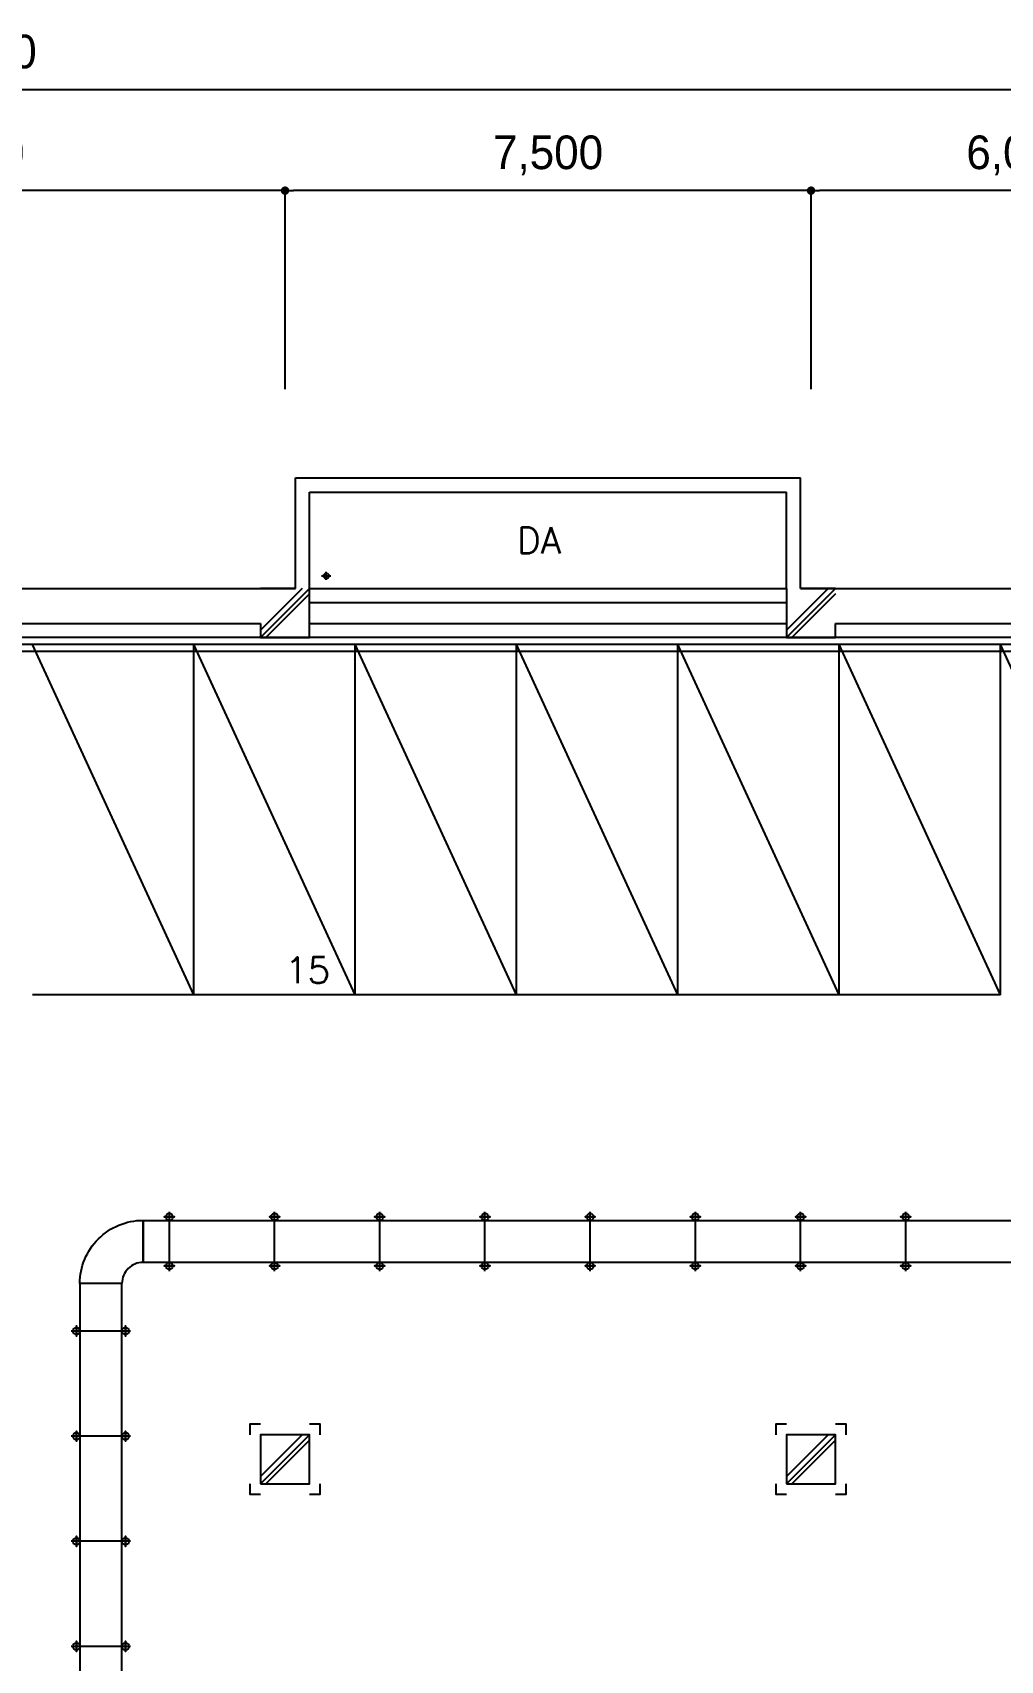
# Model space of a CAD drawing. Header units: millimetres. Extents: x -126150 to 126150, y 0 to 89100.
# Drawn here: x -66306 to -52506, y 47454 to 70680 of the extents above; entities that cross this region are included whole.
import ezdxf
from ezdxf.xclip import XClip

# ---------------------------------------------------------------- set-up
doc = ezdxf.new("R2010")
doc.units = ezdxf.units.MM
doc.header["$LTSCALE"] = 1500
doc.header["$XCLIPFRAME"] = 0
doc.linetypes.add('CEN', pattern=[62, 60, -1, 0, -1])
doc.linetypes.add('CENTER', pattern=[55, 50, -2, 1, -2])
doc.layers.get('Defpoints').update_dxf_attribs({"color": 167})
for name, color, linetype in [('arch', 8, 'Continuous'), ('cen', 1, 'CENTER'), ('TRAY', 3, 'Continuous'), ('TRAY1', 3, 'Continuous'), ('XREF', 7, 'CEN'), ('치수', 5, 'Continuous')]:
    doc.layers.add(name, color=color, linetype=linetype)
doc.styles.add('arch', font='romans.shx', dxfattribs={"bigfont": 'GHS.SHX'})
doc.styles.add('을릉도M', font='')
doc.styles.get('을릉도M').set_extended_font_data('HY울릉도M')
doc.dimstyles.new('D400', dxfattribs={"dimscale": 100, "dimtxt": 7.5, "dimasz": 1, "dimexe": 0, "dimexo": 1.3, "dimgap": 1.8, "dimtad": 1, "dimdec": 0, "dimzin": 1, "dimdsep": 46, "dimlunit": 6, "dimtxsty": '을릉도M', "dimblk": 'DOT', "dimcen": 10, "dimclrd": 1, "dimclre": 1, "dimclrt": 3, "dimadec": 0, "dimazin": 0, "dimtfac": 1, "dimtdec": 0, "dimtix": 1, "dimtmove": 0, "dimatfit": 3, "dimldrblk": 'DOTSMALL', "dimfxl": 1, "dimtolj": 1, "dimtzin": 0, "dimarcsym": 0})

# ---------------------------------------------------------------- blocks, each defined once
blk = doc.blocks.new('XR-사무동', base_point=(461, 408.4))
at = {"layer": 'arch', "ltscale": 20}
for p, q in [((-59330.9, 61174.9), (-52130.9, 61174.9)), ((-59130.9, 60974.9), (-52330.9, 60974.9)), ((-68630.9, 59599.9), (-59330.9, 59599.9)), ((-59330.9, 59599.9), (-59830.9, 59599.9)), ((-59130.9, 59599.9), (-59830.9, 58899.9)), ((-59235, 59599.9), (-59830.9, 59004)), ((-59130.9, 59521.8), (-59752.8, 58899.9)), ((-59130.9, 58899.9), (-59130.9, 59599.9)), ((-52330.9, 59599.9), (-52330.9, 58899.9)), ((-51630.9, 59599.9), (-52330.9, 58899.9)), ((-51735, 59599.9), (-52330.9, 59004)), ((-51630.9, 59521.8), (-52252.8, 58899.9)), ((-52130.9, 59599.9), (-37555.9, 59599.9)), ((-51630.9, 59599.9), (-52130.9, 59599.9)), ((-59130.9, 59399.9), (-52330.9, 59399.9)), ((-68130.9, 59099.9), (-59830.9, 59099.9)), ((-59830.9, 59099.9), (-59830.9, 58899.9)), ((-59130.9, 59099.9), (-52330.9, 59099.9)), ((-51630.9, 59099.9), (-46330.9, 59099.9)), ((-51630.9, 58899.9), (-51630.9, 59099.9)), ((-34254.7, 58899.9), (-93705.8, 58899.9)), ((-46980.9, 58799.9), (-92980.9, 58799.9)), ((-60780.9, 53799.9), (-63083.3, 58799.9)), ((-60780.9, 53799.9), (-60780.9, 58799.9)), ((-58480.9, 53799.9), (-60780.9, 58799.9)), ((-59830.9, 58899.9), (-59130.9, 58899.9)), ((-58480.9, 53799.9), (-58480.9, 58799.9)), ((-56180.9, 53799.9), (-58480.9, 58799.9)), ((-56180.9, 53799.9), (-56180.9, 58799.9)), ((-53880.9, 53799.9), (-56180.9, 58799.9)), ((-53880.9, 53799.9), (-53880.9, 58799.9)), ((-51580.9, 53799.9), (-53880.9, 58799.9)), ((-52330.9, 58899.9), (-51630.9, 58899.9)), ((-51580.9, 53799.9), (-51580.9, 58799.9)), ((-49280.9, 53799.9), (-51580.9, 58799.9)), ((-49280.9, 53799.9), (-49280.9, 58799.9)), ((-46980.9, 53799.9), (-49280.9, 58799.9)), ((-34462, 58699.9), (-93509.3, 58699.9)), ((-60780.9, 53799.9), (-63080.9, 53799.9)), ((-58480.9, 53799.9), (-60780.9, 53799.9)), ((-56180.9, 53799.9), (-58480.9, 53799.9)), ((-53880.9, 53799.9), (-56180.9, 53799.9)), ((-51580.9, 53799.9), (-53880.9, 53799.9)), ((-49280.9, 53799.9), (-51580.9, 53799.9)), ((-59130.9, 47524.9), (-59830.9, 46824.9)), ((-59235, 47524.9), (-59830.9, 46929)), ((-59130.9, 47446.8), (-59752.8, 46824.9)), ((-51630.9, 47524.9), (-52330.9, 46824.9)), ((-51735, 47524.9), (-52330.9, 46929)), ((-51630.9, 47446.8), (-52252.8, 46824.9))]:
    blk.add_line(p, q, dxfattribs=at)
at = {"layer": 'arch', "ltscale": 100}
for p, q in [((-59330.9, 59599.9), (-59330.9, 61174.9)), ((-52130.9, 59599.9), (-52130.9, 61174.9)), ((-59130.9, 59599.9), (-59130.9, 60974.9)), ((-52330.9, 59599.9), (-52330.9, 60974.9)), ((-58959, 59777.3), (-58828.6, 59777.3)), ((-58893.8, 59719.7), (-58893.8, 59834.9)), ((-59130.9, 59599.9), (-52330.9, 59599.9))]:
    blk.add_line(p, q, dxfattribs=at)
at = {"layer": 'arch', "ltscale": 20}
for points in [[(-59830.9, 47674.9), (-59980.9, 47674.9), (-59980.9, 47524.9)], [(-58980.9, 47524.9), (-58980.9, 47674.9), (-59130.9, 47674.9)], [(-52330.9, 47674.9), (-52480.9, 47674.9), (-52480.9, 47524.9)], [(-51480.9, 47524.9), (-51480.9, 47674.9), (-51630.9, 47674.9)], [(-59980.9, 46824.9), (-59980.9, 46674.9), (-59830.9, 46674.9)], [(-59130.9, 46674.9), (-58980.9, 46674.9), (-58980.9, 46824.9)], [(-52480.9, 46824.9), (-52480.9, 46674.9), (-52330.9, 46674.9)], [(-51630.9, 46674.9), (-51480.9, 46674.9), (-51480.9, 46824.9)]]:
    blk.add_lwpolyline(points, dxfattribs=at)
for points in [[(-59830.9, 46824.9), (-59130.9, 46824.9), (-59130.9, 47524.9), (-59830.9, 47524.9)], [(-52330.9, 46824.9), (-51630.9, 46824.9), (-51630.9, 47524.9), (-52330.9, 47524.9)]]:
    blk.add_lwpolyline(points, close=True, dxfattribs=at)
at = {"layer": 'arch', "ltscale": 100}
blk.add_circle((-58893.5, 59777.3), 37.5, dxfattribs=at)
at = {"layer": 'arch', "style": 'arch'}
for s, p in [('DA', (-56175.4, 60097.9)), ('15', (-59480.9, 53965.5))]:
    blk.add_text(s, height=375, dxfattribs=at).set_placement(p)
blk = doc.blocks.new('DOT')
at = {"layer": 'cen', "color": 0, "linetype": 'ByBlock'}
blk.add_line((-0.5, 0), (-1, 0), dxfattribs=at)
at = {"layer": 'cen', "color": 0, "linetype": 'ByBlock', "const_width": 0.5}
blk.add_lwpolyline([(-0.25, 0, 1), (0.25, 0, 1)], format="xyb", close=True, dxfattribs=at)
blk = doc.blocks.new('*D21')
at = {"layer": 'Defpoints', "color": 0, "transparency": 16777216}
for p in [(-71706, 68425), (-71706, 65436), (-62706, 65436)]:
    blk.add_point(p, dxfattribs=at)
at = {"layer": '치수', "color": 1, "lineweight": -2, "ltscale": 200, "transparency": 16777216}
for p, q in [((-71706, 65592), (-71706, 68425)), ((-62826, 68425), (-71586, 68425)), ((-62706, 65592), (-62706, 68425))]:
    blk.add_line(p, q, dxfattribs=at)
at = {"layer": '치수', "color": 1, "lineweight": -2, "transparency": 16777216, "xscale": 120, "yscale": 120, "zscale": 120, "rotation": 180}
blk.add_blockref('DOT', (-71706, 68425), dxfattribs=at)
at = {"layer": '치수', "color": 1, "lineweight": -2, "transparency": 16777216, "xscale": 120, "yscale": 120, "zscale": 120}
blk.add_blockref('DOT', (-62706, 68425), dxfattribs=at)
at = {"layer": '치수', "color": 3, "transparency": 16777216, "insert": (-67206, 68928), "char_height": 480, "attachment_point": 5, "style": '을릉도M'}
blk.add_mtext('\\A1;9,000', dxfattribs=at)
blk = doc.blocks.new('_DotSmall')
at = {"color": 0, "linetype": 'ByBlock', "const_width": 0.5}
blk.add_lwpolyline([(-0.0625, 0, 1), (0.0625, 0, 1)], format="xyb", close=True, dxfattribs=at)
blk = doc.blocks.new('*D22')
at = {"layer": 'Defpoints', "color": 0, "transparency": 16777216}
for p in [(-62706, 68425), (-62706, 65436), (-55206, 65436)]:
    blk.add_point(p, dxfattribs=at)
at = {"layer": '치수', "color": 1, "lineweight": -2, "ltscale": 200, "transparency": 16777216}
for p, q in [((-62706, 65592), (-62706, 68425)), ((-55326, 68425), (-62586, 68425)), ((-55206, 65592), (-55206, 68425))]:
    blk.add_line(p, q, dxfattribs=at)
at = {"layer": '치수', "color": 1, "lineweight": -2, "transparency": 16777216, "xscale": 120, "yscale": 120, "zscale": 120, "rotation": 180}
blk.add_blockref('DOT', (-62706, 68425), dxfattribs=at)
at = {"layer": '치수', "color": 1, "lineweight": -2, "transparency": 16777216, "xscale": 120, "yscale": 120, "zscale": 120}
blk.add_blockref('DOT', (-55206, 68425), dxfattribs=at)
at = {"layer": '치수', "color": 3, "transparency": 16777216, "insert": (-58956, 68927), "char_height": 480, "attachment_point": 5, "style": '을릉도M'}
blk.add_mtext('\\A1;7,500', dxfattribs=at)
blk = doc.blocks.new('*D23')
at = {"layer": 'Defpoints', "color": 0, "transparency": 16777216}
for p in [(-55206, 68425), (-55206, 65436), (-49206, 65436)]:
    blk.add_point(p, dxfattribs=at)
at = {"layer": '치수', "color": 1, "lineweight": -2, "ltscale": 200, "transparency": 16777216}
for p, q in [((-55206, 65592), (-55206, 68425)), ((-49326, 68425), (-55086, 68425)), ((-49206, 65592), (-49206, 68425))]:
    blk.add_line(p, q, dxfattribs=at)
at = {"layer": '치수', "color": 1, "lineweight": -2, "transparency": 16777216, "xscale": 120, "yscale": 120, "zscale": 120, "rotation": 180}
blk.add_blockref('DOT', (-55206, 68425), dxfattribs=at)
at = {"layer": '치수', "color": 1, "lineweight": -2, "transparency": 16777216, "xscale": 120, "yscale": 120, "zscale": 120}
blk.add_blockref('DOT', (-49206, 68425), dxfattribs=at)
at = {"layer": '치수', "color": 3, "transparency": 16777216, "insert": (-52206, 68927), "char_height": 480, "attachment_point": 5, "style": '을릉도M'}
blk.add_mtext('\\A1;6,000', dxfattribs=at)
blk = doc.blocks.new('*D26')
at = {"layer": 'Defpoints', "color": 0, "transparency": 16777216}
for p in [(-97207, 69863), (-97207, 65436), (-37207, 65436)]:
    blk.add_point(p, dxfattribs=at)
at = {"layer": '치수', "color": 1, "lineweight": -2, "ltscale": 200, "transparency": 16777216}
for p, q in [((-97207, 65592), (-97207, 69863)), ((-37327, 69863), (-97087, 69863)), ((-37207, 65592), (-37207, 69863))]:
    blk.add_line(p, q, dxfattribs=at)
at = {"layer": '치수', "color": 1, "lineweight": -2, "transparency": 16777216, "xscale": 120, "yscale": 120, "zscale": 120, "rotation": 180}
blk.add_blockref('DOT', (-97207, 69863), dxfattribs=at)
at = {"layer": '치수', "color": 1, "lineweight": -2, "transparency": 16777216, "xscale": 120, "yscale": 120, "zscale": 120}
blk.add_blockref('DOT', (-37207, 69863), dxfattribs=at)
at = {"layer": '치수', "color": 3, "transparency": 16777216, "insert": (-67207, 70365), "char_height": 480, "attachment_point": 5, "style": '을릉도M'}
blk.add_mtext('\\A1;60,000', dxfattribs=at)

msp = doc.modelspace()

# ---------------------------------------------------------------- linework, layer by layer
at = {"layer": 'TRAY'}
msp.add_lwpolyline([(-65630.9, 52833.2, -0.4142136), (-64730.9, 53733.2), (-64730.9, 53133.2, 0.4142136), (-65030.9, 52833.2)], format="xyb", close=True, dxfattribs=at)
for points in [[(-38480.1, 53133.2), (-64730.9, 53133.2), (-64730.9, 53733.2), (-38480.1, 53733.2)], [(-65030.9, 46974.9), (-65030.9, 52833.2), (-65630.9, 52833.2), (-65630.9, 46974.9)]]:
    msp.add_lwpolyline(points, close=True, dxfattribs=at)
at = {"layer": 'TRAY1', "color": 6}
for points in [[(-64355.5, 53009.6), (-64355.5, 53033.2), (-64373.4, 53036.5), (-64390.5, 53047.4), (-64402.4, 53065.9), (-64405.5, 53083.2), (-64428.7, 53083.2), (-64405.5, 53083.2), (-64401.8, 53102), (-64389.9, 53119.4), (-64373.3, 53129.9), (-64355.5, 53133.2), (-64335.2, 53128.9), (-64320.3, 53118.7), (-64309.9, 53103.7), (-64305.5, 53083.2), (-64282.3, 53083.2), (-64305.5, 53083.2), (-64309.7, 53063.2), (-64320.6, 53047.3), (-64337.5, 53036.5), (-64355.5, 53033.2), (-64355.5, 53083.2), (-64405.5, 53083.2), (-64305.5, 53083.2), (-64355.5, 53083.2), (-64355.5, 53083.2), (-64355.5, 53783.2), (-64305.5, 53783.2), (-64405.5, 53783.2), (-64355.5, 53783.2), (-64355.5, 53833.2), (-64337.5, 53829.8), (-64320.6, 53819), (-64309.7, 53803.1), (-64305.5, 53783.2), (-64282.3, 53783.2), (-64305.5, 53783.2), (-64309.9, 53762.6), (-64320.3, 53747.7), (-64335.2, 53737.5), (-64355.5, 53733.2), (-64373.3, 53736.4), (-64389.9, 53746.9), (-64401.8, 53764.3), (-64405.5, 53783.2), (-64428.7, 53783.2), (-64405.5, 53783.2), (-64402.4, 53800.4), (-64390.5, 53818.9), (-64373.4, 53829.8), (-64355.5, 53833.2), (-64355.5, 53856.7)], [(-62855.5, 53009.6), (-62855.5, 53033.2), (-62873.4, 53036.5), (-62890.5, 53047.4), (-62902.4, 53065.9), (-62905.5, 53083.2), (-62928.7, 53083.2), (-62905.5, 53083.2), (-62901.8, 53102), (-62889.9, 53119.4), (-62873.3, 53129.9), (-62855.5, 53133.2), (-62835.2, 53128.9), (-62820.3, 53118.7), (-62809.9, 53103.7), (-62805.5, 53083.2), (-62782.3, 53083.2), (-62805.5, 53083.2), (-62809.7, 53063.2), (-62820.6, 53047.3), (-62837.5, 53036.5), (-62855.5, 53033.2), (-62855.5, 53083.2), (-62905.5, 53083.2), (-62805.5, 53083.2), (-62855.5, 53083.2), (-62855.5, 53083.2), (-62855.5, 53783.2), (-62805.5, 53783.2), (-62905.5, 53783.2), (-62855.5, 53783.2), (-62855.5, 53833.2), (-62837.5, 53829.8), (-62820.6, 53819), (-62809.7, 53803.1), (-62805.5, 53783.2), (-62782.3, 53783.2), (-62805.5, 53783.2), (-62809.9, 53762.6), (-62820.3, 53747.7), (-62835.2, 53737.5), (-62855.5, 53733.2), (-62873.3, 53736.4), (-62889.9, 53746.9), (-62901.8, 53764.3), (-62905.5, 53783.2), (-62928.7, 53783.2), (-62905.5, 53783.2), (-62902.4, 53800.4), (-62890.5, 53818.9), (-62873.4, 53829.8), (-62855.5, 53833.2), (-62855.5, 53856.7)], [(-61355.5, 53009.6), (-61355.5, 53033.2), (-61373.4, 53036.5), (-61390.5, 53047.4), (-61402.4, 53065.9), (-61405.5, 53083.2), (-61428.7, 53083.2), (-61405.5, 53083.2), (-61401.8, 53102), (-61389.9, 53119.4), (-61373.3, 53129.9), (-61355.5, 53133.2), (-61335.2, 53128.9), (-61320.3, 53118.7), (-61309.9, 53103.7), (-61305.5, 53083.2), (-61282.3, 53083.2), (-61305.5, 53083.2), (-61309.7, 53063.2), (-61320.6, 53047.3), (-61337.5, 53036.5), (-61355.5, 53033.2), (-61355.5, 53083.2), (-61405.5, 53083.2), (-61305.5, 53083.2), (-61355.5, 53083.2), (-61355.5, 53083.2), (-61355.5, 53783.2), (-61305.5, 53783.2), (-61405.5, 53783.2), (-61355.5, 53783.2), (-61355.5, 53833.2), (-61337.5, 53829.8), (-61320.6, 53819), (-61309.7, 53803.1), (-61305.5, 53783.2), (-61282.3, 53783.2), (-61305.5, 53783.2), (-61309.9, 53762.6), (-61320.3, 53747.7), (-61335.2, 53737.5), (-61355.5, 53733.2), (-61373.3, 53736.4), (-61389.9, 53746.9), (-61401.8, 53764.3), (-61405.5, 53783.2), (-61428.7, 53783.2), (-61405.5, 53783.2), (-61402.4, 53800.4), (-61390.5, 53818.9), (-61373.4, 53829.8), (-61355.5, 53833.2), (-61355.5, 53856.7)], [(-59855.5, 53009.6), (-59855.5, 53033.2), (-59873.4, 53036.5), (-59890.5, 53047.4), (-59902.4, 53065.9), (-59905.5, 53083.2), (-59928.7, 53083.2), (-59905.5, 53083.2), (-59901.8, 53102), (-59889.9, 53119.4), (-59873.3, 53129.9), (-59855.5, 53133.2), (-59835.2, 53128.9), (-59820.3, 53118.7), (-59809.9, 53103.7), (-59805.5, 53083.2), (-59782.3, 53083.2), (-59805.5, 53083.2), (-59809.7, 53063.2), (-59820.6, 53047.3), (-59837.5, 53036.5), (-59855.5, 53033.2), (-59855.5, 53083.2), (-59905.5, 53083.2), (-59805.5, 53083.2), (-59855.5, 53083.2), (-59855.5, 53083.2), (-59855.5, 53783.2), (-59805.5, 53783.2), (-59905.5, 53783.2), (-59855.5, 53783.2), (-59855.5, 53833.2), (-59837.5, 53829.8), (-59820.6, 53819), (-59809.7, 53803.1), (-59805.5, 53783.2), (-59782.3, 53783.2), (-59805.5, 53783.2), (-59809.9, 53762.6), (-59820.3, 53747.7), (-59835.2, 53737.5), (-59855.5, 53733.2), (-59873.3, 53736.4), (-59889.9, 53746.9), (-59901.8, 53764.3), (-59905.5, 53783.2), (-59928.7, 53783.2), (-59905.5, 53783.2), (-59902.4, 53800.4), (-59890.5, 53818.9), (-59873.4, 53829.8), (-59855.5, 53833.2), (-59855.5, 53856.7)], [(-58355.5, 53009.6), (-58355.5, 53033.2), (-58373.4, 53036.5), (-58390.5, 53047.4), (-58402.4, 53065.9), (-58405.5, 53083.2), (-58428.7, 53083.2), (-58405.5, 53083.2), (-58401.8, 53102), (-58389.9, 53119.4), (-58373.3, 53129.9), (-58355.5, 53133.2), (-58335.2, 53128.9), (-58320.3, 53118.7), (-58309.9, 53103.7), (-58305.5, 53083.2), (-58282.3, 53083.2), (-58305.5, 53083.2), (-58309.7, 53063.2), (-58320.6, 53047.3), (-58337.5, 53036.5), (-58355.5, 53033.2), (-58355.5, 53083.2), (-58405.5, 53083.2), (-58305.5, 53083.2), (-58355.5, 53083.2), (-58355.5, 53083.2), (-58355.5, 53783.2), (-58305.5, 53783.2), (-58405.5, 53783.2), (-58355.5, 53783.2), (-58355.5, 53833.2), (-58337.5, 53829.8), (-58320.6, 53819), (-58309.7, 53803.1), (-58305.5, 53783.2), (-58282.3, 53783.2), (-58305.5, 53783.2), (-58309.9, 53762.6), (-58320.3, 53747.7), (-58335.2, 53737.5), (-58355.5, 53733.2), (-58373.3, 53736.4), (-58389.9, 53746.9), (-58401.8, 53764.3), (-58405.5, 53783.2), (-58428.7, 53783.2), (-58405.5, 53783.2), (-58402.4, 53800.4), (-58390.5, 53818.9), (-58373.4, 53829.8), (-58355.5, 53833.2), (-58355.5, 53856.7)], [(-56855.5, 53009.6), (-56855.5, 53033.2), (-56873.4, 53036.5), (-56890.5, 53047.4), (-56902.4, 53065.9), (-56905.5, 53083.2), (-56928.7, 53083.2), (-56905.5, 53083.2), (-56901.8, 53102), (-56889.9, 53119.4), (-56873.3, 53129.9), (-56855.5, 53133.2), (-56835.2, 53128.9), (-56820.3, 53118.7), (-56809.9, 53103.7), (-56805.5, 53083.2), (-56782.3, 53083.2), (-56805.5, 53083.2), (-56809.7, 53063.2), (-56820.6, 53047.3), (-56837.5, 53036.5), (-56855.5, 53033.2), (-56855.5, 53083.2), (-56905.5, 53083.2), (-56805.5, 53083.2), (-56855.5, 53083.2), (-56855.5, 53083.2), (-56855.5, 53783.2), (-56805.5, 53783.2), (-56905.5, 53783.2), (-56855.5, 53783.2), (-56855.5, 53833.2), (-56837.5, 53829.8), (-56820.6, 53819), (-56809.7, 53803.1), (-56805.5, 53783.2), (-56782.3, 53783.2), (-56805.5, 53783.2), (-56809.9, 53762.6), (-56820.3, 53747.7), (-56835.2, 53737.5), (-56855.5, 53733.2), (-56873.3, 53736.4), (-56889.9, 53746.9), (-56901.8, 53764.3), (-56905.5, 53783.2), (-56928.7, 53783.2), (-56905.5, 53783.2), (-56902.4, 53800.4), (-56890.5, 53818.9), (-56873.4, 53829.8), (-56855.5, 53833.2), (-56855.5, 53856.7)], [(-55355.5, 53009.6), (-55355.5, 53033.2), (-55373.4, 53036.5), (-55390.5, 53047.4), (-55402.4, 53065.9), (-55405.5, 53083.2), (-55428.7, 53083.2), (-55405.5, 53083.2), (-55401.8, 53102), (-55389.9, 53119.4), (-55373.3, 53129.9), (-55355.5, 53133.2), (-55335.2, 53128.9), (-55320.3, 53118.7), (-55309.9, 53103.7), (-55305.5, 53083.2), (-55282.3, 53083.2), (-55305.5, 53083.2), (-55309.7, 53063.2), (-55320.6, 53047.3), (-55337.5, 53036.5), (-55355.5, 53033.2), (-55355.5, 53083.2), (-55405.5, 53083.2), (-55305.5, 53083.2), (-55355.5, 53083.2), (-55355.5, 53083.2), (-55355.5, 53783.2), (-55305.5, 53783.2), (-55405.5, 53783.2), (-55355.5, 53783.2), (-55355.5, 53833.2), (-55337.5, 53829.8), (-55320.6, 53819), (-55309.7, 53803.1), (-55305.5, 53783.2), (-55282.3, 53783.2), (-55305.5, 53783.2), (-55309.9, 53762.6), (-55320.3, 53747.7), (-55335.2, 53737.5), (-55355.5, 53733.2), (-55373.3, 53736.4), (-55389.9, 53746.9), (-55401.8, 53764.3), (-55405.5, 53783.2), (-55428.7, 53783.2), (-55405.5, 53783.2), (-55402.4, 53800.4), (-55390.5, 53818.9), (-55373.4, 53829.8), (-55355.5, 53833.2), (-55355.5, 53856.7)], [(-53855.5, 53009.6), (-53855.5, 53033.2), (-53873.4, 53036.5), (-53890.5, 53047.4), (-53902.4, 53065.9), (-53905.5, 53083.2), (-53928.7, 53083.2), (-53905.5, 53083.2), (-53901.8, 53102), (-53889.9, 53119.4), (-53873.3, 53129.9), (-53855.5, 53133.2), (-53835.2, 53128.9), (-53820.3, 53118.7), (-53809.9, 53103.7), (-53805.5, 53083.2), (-53782.3, 53083.2), (-53805.5, 53083.2), (-53809.7, 53063.2), (-53820.6, 53047.3), (-53837.5, 53036.5), (-53855.5, 53033.2), (-53855.5, 53083.2), (-53905.5, 53083.2), (-53805.5, 53083.2), (-53855.5, 53083.2), (-53855.5, 53083.2), (-53855.5, 53783.2), (-53805.5, 53783.2), (-53905.5, 53783.2), (-53855.5, 53783.2), (-53855.5, 53833.2), (-53837.5, 53829.8), (-53820.6, 53819), (-53809.7, 53803.1), (-53805.5, 53783.2), (-53782.3, 53783.2), (-53805.5, 53783.2), (-53809.9, 53762.6), (-53820.3, 53747.7), (-53835.2, 53737.5), (-53855.5, 53733.2), (-53873.3, 53736.4), (-53889.9, 53746.9), (-53901.8, 53764.3), (-53905.5, 53783.2), (-53928.7, 53783.2), (-53905.5, 53783.2), (-53902.4, 53800.4), (-53890.5, 53818.9), (-53873.4, 53829.8), (-53855.5, 53833.2), (-53855.5, 53856.7)], [(-64907.3, 52154), (-64930.9, 52154), (-64934.2, 52136.1), (-64945.1, 52119.1), (-64963.6, 52107.1), (-64980.9, 52104), (-64980.9, 52080.8), (-64980.9, 52104), (-64999.7, 52107.7), (-65017.1, 52119.6), (-65027.6, 52136.2), (-65030.9, 52154), (-65026.6, 52174.3), (-65016.4, 52189.2), (-65001.4, 52199.6), (-64980.9, 52204), (-64980.9, 52227.2), (-64980.9, 52204), (-64960.9, 52199.9), (-64945, 52188.9), (-64934.2, 52172), (-64930.9, 52154), (-64980.9, 52154), (-64980.9, 52104), (-64980.9, 52204), (-64980.9, 52154), (-64980.9, 52154), (-65680.9, 52154), (-65680.9, 52204), (-65680.9, 52104), (-65680.9, 52154), (-65730.9, 52154), (-65727.5, 52172), (-65716.7, 52188.9), (-65700.8, 52199.9), (-65680.9, 52204), (-65680.9, 52227.2), (-65680.9, 52204), (-65660.3, 52199.6), (-65645.4, 52189.2), (-65635.2, 52174.3), (-65630.9, 52154), (-65634.1, 52136.2), (-65644.6, 52119.6), (-65662, 52107.7), (-65680.9, 52104), (-65680.9, 52080.8), (-65680.9, 52104), (-65698.1, 52107.1), (-65716.6, 52119.1), (-65727.5, 52136.1), (-65730.9, 52154), (-65754.4, 52154)], [(-64907.3, 50654), (-64930.9, 50654), (-64934.2, 50636.1), (-64945.1, 50619.1), (-64963.6, 50607.1), (-64980.9, 50604), (-64980.9, 50580.8), (-64980.9, 50604), (-64999.7, 50607.7), (-65017.1, 50619.6), (-65027.6, 50636.2), (-65030.9, 50654), (-65026.6, 50674.3), (-65016.4, 50689.2), (-65001.4, 50699.6), (-64980.9, 50704), (-64980.9, 50727.2), (-64980.9, 50704), (-64960.9, 50699.9), (-64945, 50688.9), (-64934.2, 50672), (-64930.9, 50654), (-64980.9, 50654), (-64980.9, 50604), (-64980.9, 50704), (-64980.9, 50654), (-64980.9, 50654), (-65680.9, 50654), (-65680.9, 50704), (-65680.9, 50604), (-65680.9, 50654), (-65730.9, 50654), (-65727.5, 50672), (-65716.7, 50688.9), (-65700.8, 50699.9), (-65680.9, 50704), (-65680.9, 50727.2), (-65680.9, 50704), (-65660.3, 50699.6), (-65645.4, 50689.2), (-65635.2, 50674.3), (-65630.9, 50654), (-65634.1, 50636.2), (-65644.6, 50619.6), (-65662, 50607.7), (-65680.9, 50604), (-65680.9, 50580.8), (-65680.9, 50604), (-65698.1, 50607.1), (-65716.6, 50619.1), (-65727.5, 50636.1), (-65730.9, 50654), (-65754.4, 50654)], [(-64907.3, 49154), (-64930.9, 49154), (-64934.2, 49136.1), (-64945.1, 49119.1), (-64963.6, 49107.1), (-64980.9, 49104), (-64980.9, 49080.8), (-64980.9, 49104), (-64999.7, 49107.7), (-65017.1, 49119.6), (-65027.6, 49136.2), (-65030.9, 49154), (-65026.6, 49174.3), (-65016.4, 49189.2), (-65001.4, 49199.6), (-64980.9, 49204), (-64980.9, 49227.2), (-64980.9, 49204), (-64960.9, 49199.9), (-64945, 49188.9), (-64934.2, 49172), (-64930.9, 49154), (-64980.9, 49154), (-64980.9, 49104), (-64980.9, 49204), (-64980.9, 49154), (-64980.9, 49154), (-65680.9, 49154), (-65680.9, 49204), (-65680.9, 49104), (-65680.9, 49154), (-65730.9, 49154), (-65727.5, 49172), (-65716.7, 49188.9), (-65700.8, 49199.9), (-65680.9, 49204), (-65680.9, 49227.2), (-65680.9, 49204), (-65660.3, 49199.6), (-65645.4, 49189.2), (-65635.2, 49174.3), (-65630.9, 49154), (-65634.1, 49136.2), (-65644.6, 49119.6), (-65662, 49107.7), (-65680.9, 49104), (-65680.9, 49080.8), (-65680.9, 49104), (-65698.1, 49107.1), (-65716.6, 49119.1), (-65727.5, 49136.1), (-65730.9, 49154), (-65754.4, 49154)], [(-64907.3, 47654), (-64930.9, 47654), (-64934.2, 47636.1), (-64945.1, 47619.1), (-64963.6, 47607.1), (-64980.9, 47604), (-64980.9, 47580.8), (-64980.9, 47604), (-64999.7, 47607.7), (-65017.1, 47619.6), (-65027.6, 47636.2), (-65030.9, 47654), (-65026.6, 47674.3), (-65016.4, 47689.2), (-65001.4, 47699.6), (-64980.9, 47704), (-64980.9, 47727.2), (-64980.9, 47704), (-64960.9, 47699.9), (-64945, 47688.9), (-64934.2, 47672), (-64930.9, 47654), (-64980.9, 47654), (-64980.9, 47604), (-64980.9, 47704), (-64980.9, 47654), (-64980.9, 47654), (-65680.9, 47654), (-65680.9, 47704), (-65680.9, 47604), (-65680.9, 47654), (-65730.9, 47654), (-65727.5, 47672), (-65716.7, 47688.9), (-65700.8, 47699.9), (-65680.9, 47704), (-65680.9, 47727.2), (-65680.9, 47704), (-65660.3, 47699.6), (-65645.4, 47689.2), (-65635.2, 47674.3), (-65630.9, 47654), (-65634.1, 47636.2), (-65644.6, 47619.6), (-65662, 47607.7), (-65680.9, 47604), (-65680.9, 47580.8), (-65680.9, 47604), (-65698.1, 47607.1), (-65716.6, 47619.1), (-65727.5, 47636.1), (-65730.9, 47654), (-65754.4, 47654)]]:
    msp.add_lwpolyline(points, dxfattribs=at)

# ---------------------------------------------------------------- block references
at = {"layer": 'XREF'}
ref = msp.add_blockref('XR-사무동', (-2764, 3558.4), dxfattribs=at)
XClip(ref).set_block_clipping_path([(-112606.3320405844, 11136.4274878327), (-23103.7611754332, 76211.8574772071)])

# ---------------------------------------------------------------- dimensions: what is measured, and where the dimension line sits
at = {"layer": '치수', "ltscale": 200}
for base, p1, p2, picture, middle in [((-97207.3, 69863), (-37207.3, 65436), (-97207.3, 65436), '*D26', (-67207.3, 70365.4)), ((-71705.9, 68425.1), (-62705.9, 65436), (-71705.9, 65436), '*D21', (-67205.9, 68927.8)), ((-62705.9, 68425.1), (-55205.9, 65436), (-62705.9, 65436), '*D22', (-58955.9, 68927.5)), ((-55205.9, 68425.1), (-49205.9, 65436), (-55205.9, 65436), '*D23', (-52205.9, 68927.5))]:
    dim = msp.add_linear_dim(base=base, p1=p1, p2=p2, dimstyle='D400', override={"dimscale": 120, "dimtxt": 4, "dimblk": 'DOT'}, dxfattribs=at)
    dim.commit()
    dim.dimension.update_dxf_attribs({"geometry": picture, "text_midpoint": middle})

doc.saveas('drawing.dxf')
